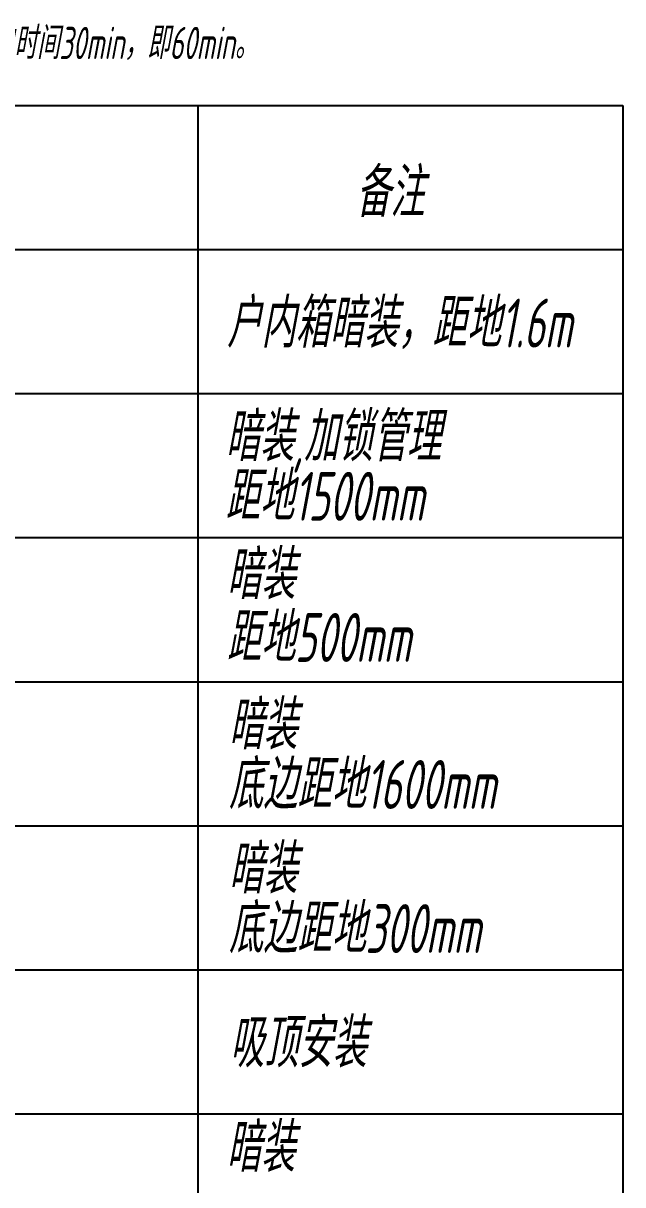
# Model space of a CAD drawing. Extents: x -24105 to 1725648, y 165513 to 982828.
# Drawn here: x 78617 to 84745, y 385744 to 397618 of the extents above; entities that cross this region are included whole.
import ezdxf

# ---------------------------------------------------------------- set-up
doc = ezdxf.new("R2010")
doc.units = 0
doc.header["$LTSCALE"] = 1000
doc.header["$MEASUREMENT"] = 0
for name, color, linetype in [('DIM', 3, 'Continuous'), ('DIM-照明', 3, 'Continuous'), ('TK', 161, 'Continuous')]:
    doc.layers.add(name, color=color, linetype=linetype)
doc.styles.add('HZTXT', font='gbeitc.shx', dxfattribs={"width": 0.8, "height": 400, "bigfont": 'hztxt.shx'})

msp = doc.modelspace()

# ---------------------------------------------------------------- linework, layer by layer
at = {"layer": 'DIM', "color": 2, "linetype": 'Continuous'}
for p, q in [((61961, 396778), (84745, 396778)), ((61961, 395305), (84745, 395305)), ((61961, 393832), (84745, 393832)), ((61961, 392360), (84745, 392360)), ((61961, 390887), (84745, 390887)), ((61961, 389414), (84745, 389414)), ((61961, 387942), (84745, 387942)), ((61961, 386469), (84745, 386469))]:
    msp.add_line(p, q, dxfattribs=at)
at = {"layer": 'TK', "color": 2}
for p, q in [((80401, 396778), (80401, 380578)), ((84745, 396778), (84745, 380578)), ((84745, 396777), (84745, 380578)), ((84745, 395305), (84745, 380578))]:
    msp.add_line(p, q, dxfattribs=at)

# ---------------------------------------------------------------- texts
at = {"color": 0, "style": 'HZTXT', "width": 0.7}
for s, p in [('备注', (82013, 395638)), ('户内箱暗装，距地1.6m', (80695, 394303)), ('暗装,加锁管理', (80681, 393141)), ('距地1500mm', (80681, 392532)), ('暗装', (80691, 385876))]:
    msp.add_text(s, height=500, dxfattribs=at).set_placement(p)
at = {"layer": 'DIM-照明', "style": 'HZTXT', "width": 0.7}
msp.add_text('应急时间要求：应急疏散照明灯具供电时间，应包含非火灾状态下系统主电源断电后供电时间30min+火灾状态下应急供电时间30min，即60min。', height=330.16, dxfattribs=at).set_placement((66169, 397251))
at = {"layer": 'DIM-照明', "color": 0, "style": 'HZTXT', "width": 0.7}
for s, p in [('暗装', (80694, 391731)), ('距地500mm', (80694, 391089)), ('暗装', (80715, 390196)), ('暗装', (80715, 390196)), ('底边距地1600mm', (80715, 389586)), ('暗装', (80715, 388723)), ('底边距地300mm', (80715, 388113)), ('吸顶安装', (80723, 386944))]:
    msp.add_text(s, height=500, dxfattribs=at).set_placement(p)

doc.saveas('drawing.dxf')
